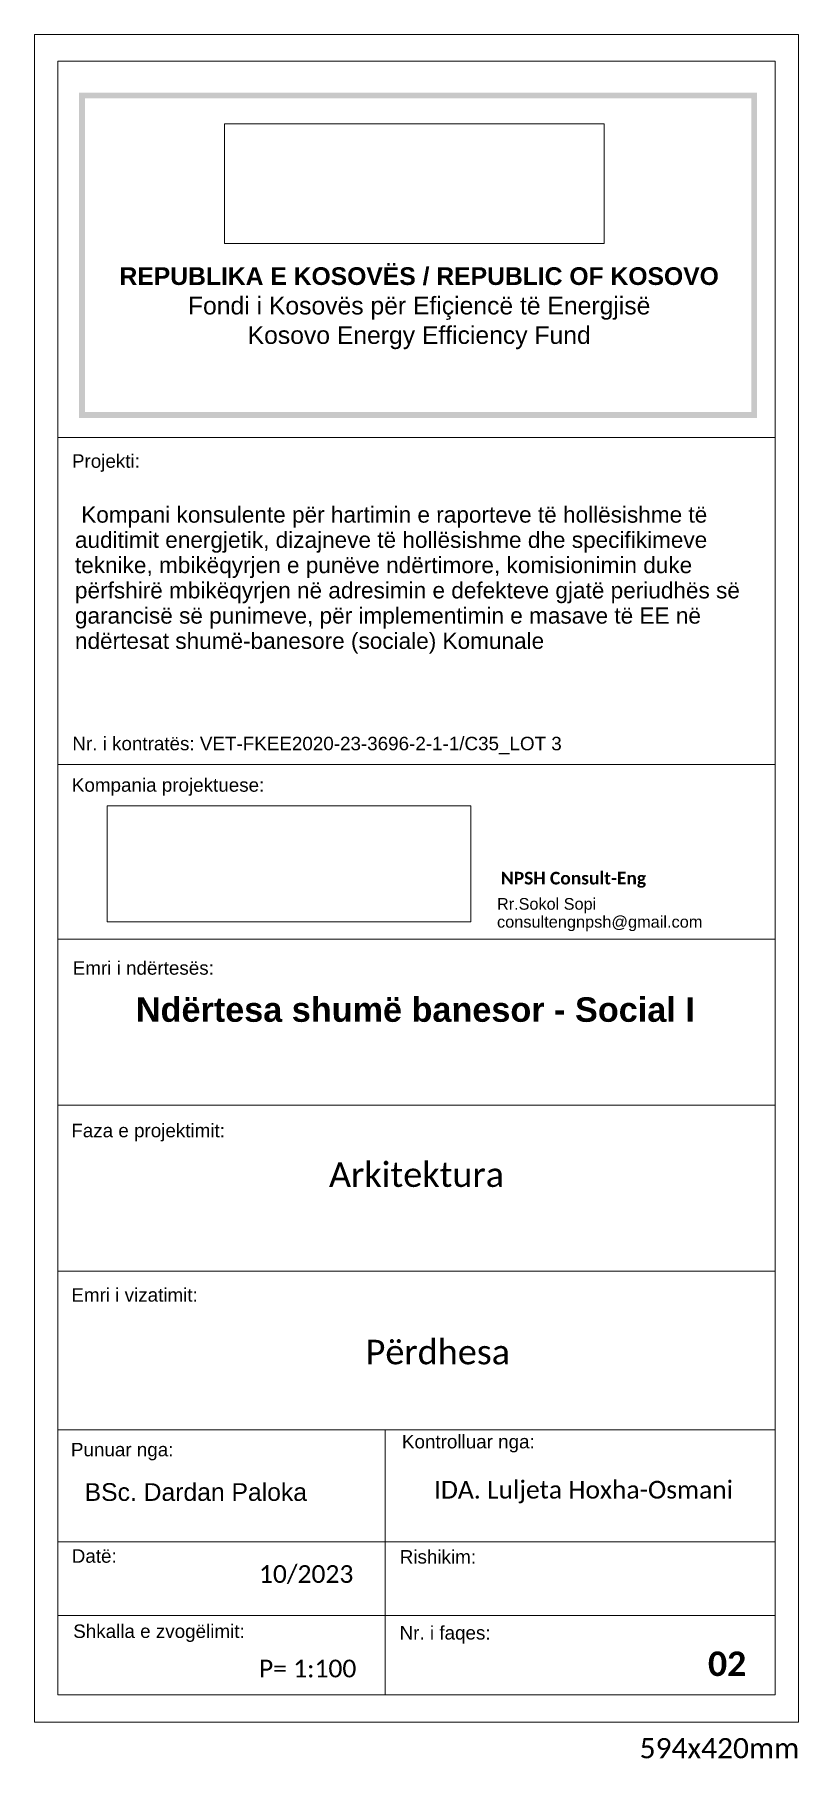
# Model space of a CAD drawing. Header units: feet. Extents: x 2565673 to 2678973, y -122443 to -81443.
# Drawn here: x 2671407 to 2678973, y -118545 to -101486 of the extents above; entities that cross this region are included whole.
import ezdxf

# ---------------------------------------------------------------- set-up
doc = ezdxf.new("R2010")
doc.units = ezdxf.units.FT
doc.header["$MEASUREMENT"] = 0
doc.header["$XCLIPFRAME"] = 0
for name, color, linetype, lineweight in [('Annotation - Text_Pen_No__1', 7, 'Continuous', 5), ('Dimensioning - General_Pen_No__41', 7, 'Continuous', 5), ('Shell - Roof_Pen_No__1', 7, 'Continuous', 5)]:
    doc.layers.add(name, color=color, linetype=linetype, lineweight=lineweight)
for name, color, linetype, lineweight, true_color in [('Annotation - Text_Pen_No__61', 7, 'Continuous', 5, 0x6a6a6a), ('Shell - Roof_Pen_No__61', 7, 'Continuous', 5, 0x6a6a6a), ('Structural - Bearing_Pen_No__86', 7, 'Continuous', 5, 0x5555ff)]:
    doc.layers.add(name, color=color, linetype=linetype, lineweight=lineweight, true_color=true_color)
doc.layers.add('Drawing & Figure', color=7, linetype='Continuous')
doc.styles.add('GENERATED_STYLE_1', font='arial.ttf')
doc.styles.add('GENERATED_STYLE_2', font='arialbd.ttf')
doc.styles.add('GENERATED_STYLE_4', font='calibrib.ttf')
doc.styles.add('GENERATED_STYLE_5', font='calibri.ttf')
picture_1 = doc.add_image_def('image1.png', size_in_pixel=(354, 134))
picture_2 = doc.add_image_def('image2.png', size_in_pixel=(204, 65))

msp = doc.modelspace()

# ---------------------------------------------------------------- hatches: boundary and pattern name
at = {"layer": 'Structural - Bearing_Pen_No__86', "linetype": 'Continuous', "lineweight": 5, "true_color": 0x5555ff}
for points in [[(2671849.372, -102061.769), (2673120.613, -102061.769), (2673120.613, -102119.387), (2671906.99, -102119.387), (2671906.99, -105145.536), (2671849.372, -105145.536)], [(2672459.51, -102119.387), (2672459.51, -102061.769), (2678561.277, -102061.769), (2678561.277, -105145.536), (2678503.659, -105145.536), (2678503.659, -102119.387)], [(2671849.372, -104094.769), (2671906.99, -104094.769), (2671906.99, -105222.933), (2673120.613, -105222.933), (2673120.613, -105280.551), (2671849.372, -105280.551)], [(2672459.51, -105280.551), (2672459.51, -105222.933), (2678503.659, -105222.933), (2678503.659, -104094.769), (2678561.277, -104094.769), (2678561.277, -105280.551)]]:
    msp.add_hatch(color=173, dxfattribs=at).paths.add_polyline_path(points)

# ---------------------------------------------------------------- linework, layer by layer
at = {"layer": 'Shell - Roof_Pen_No__1', "color": 7, "linetype": 'Continuous', "lineweight": 5}
for p, q in [((2671406.75, -101486.349), (2678972.715, -101486.349)), ((2671406.75, -108709.659), (2671406.75, -101486.349)), ((2678972.715, -101486.349), (2678972.715, -118186.665)), ((2671637.222, -108709.659), (2671637.222, -101748.862)), ((2671637.222, -101748.862), (2678742.243, -101748.862)), ((2678742.243, -101748.862), (2678742.243, -108709.659)), ((2678742.243, -105473.491), (2671637.222, -105473.491)), ((2671637.222, -117916.198), (2671637.222, -106038.853)), ((2678742.243, -106038.853), (2678742.243, -117916.198)), ((2678742.243, -108709.659), (2671637.222, -108709.659)), ((2678742.243, -108709.659), (2671637.222, -108709.659)), ((2678742.243, -110437.824), (2671637.222, -110437.824)), ((2678742.243, -112079.949), (2671637.222, -112079.949)), ((2678742.243, -113722.074), (2671637.222, -113722.074)), ((2678742.243, -115294.299), (2671637.222, -115294.299)), ((2674881.059, -115294.299), (2674881.059, -117916.198)), ((2678742.243, -116401.328), (2671637.222, -116401.328)), ((2678742.243, -117129.181), (2671637.222, -117129.181)), ((2678742.243, -117916.198), (2671637.222, -117916.198)), ((2678972.715, -118186.665), (2671406.75, -118186.665))]:
    msp.add_line(p, q, dxfattribs=at)
at = {"layer": 'Shell - Roof_Pen_No__61', "color": 251, "linetype": 'Continuous', "lineweight": 5, "true_color": 0x6a6a6a}
msp.add_line((2671406.75, -118186.665), (2671406.75, -106038.853), dxfattribs=at)

# ---------------------------------------------------------------- texts
at = {"layer": 'Annotation - Text_Pen_No__1', "color": 7, "linetype": 'Continuous', "lineweight": 5, "attachment_point": 2}
for s, insert, char_height, style in [('\\A1;REPUBLIKA E KOSOVËS / REPUBLIC OF KOSOVO\\P{\\fArial|b0|i0|c0|p34;Fondi i Kosovës për Efiçiencë të Energjisë\\PKosovo Energy Efficiency Fund\\P}', (2675216.196, -103789.715), 175, 'GENERATED_STYLE_2'), ('\\A1;NPSH Consult-Eng', (2676744.463, -109771.806), 125, 'GENERATED_STYLE_4'), ('\\A1;Ndërtesa shumë banesor - Social I', (2675178.192, -111013.504), 242.5, 'GENERATED_STYLE_2'), ('\\A1;Arkitektura', (2675189.732, -112647.109), 242.5, 'GENERATED_STYLE_5'), ('\\A1;Përdhesa', (2675400.924, -114402.37), 242.5, 'GENERATED_STYLE_5'), ('\\A1;BSc. Dardan Paloka', (2673004.691, -115821.103), 175, 'GENERATED_STYLE_1'), ('\\A1;IDA. Luljeta Hoxha-Osmani', (2676843.343, -115798.203), 175, 'GENERATED_STYLE_5'), ('\\A1;10/2023', (2674097.066, -116632.369), 175, 'GENERATED_STYLE_5'), ('\\A1; 02', (2678223.445, -117486.306), 242.5, 'GENERATED_STYLE_4'), ('\\A1;P= 1:100', (2674111.996, -117567.298), 175, 'GENERATED_STYLE_5')]:
    msp.add_mtext(s, dxfattribs=dict(at, insert=insert, char_height=char_height, style=style))
at = {"layer": 'Annotation - Text_Pen_No__1', "color": 7, "linetype": 'Continuous', "lineweight": 5, "insert": (2671807.701, -106156.83), "char_height": 160, "width": 6797.99537, "attachment_point": 1, "line_spacing_factor": 0.93664, "style": 'GENERATED_STYLE_1'}
msp.add_mtext('\\A1; Kompani konsulente për hartimin e raporteve të hollësishme të auditimit energjetik, dizajneve të hollësishme dhe specifikimeve teknike, mbikëqyrjen e punëve ndërtimore, komisionimin duke përfshirë mbikëqyrjen në adresimin e defekteve gjatë periudhës së garancisë së punimeve, për implementimin e masave të EE në ndërtesat shumë-banesore (sociale) Komunale', dxfattribs=at)
at = {"layer": 'Annotation - Text_Pen_No__61', "color": 251, "linetype": 'Continuous', "lineweight": 5, "true_color": 0x6a6a6a, "insert": (2678189.273, -118343.296), "char_height": 200, "attachment_point": 2, "style": 'GENERATED_STYLE_5'}
msp.add_mtext('\\A1;594x420mm', dxfattribs=at)
at = {"layer": 'Dimensioning - General_Pen_No__41', "color": 7, "linetype": 'Continuous', "lineweight": 5, "char_height": 133.375, "attachment_point": 7, "style": 'GENERATED_STYLE_1'}
for s, insert in [('\\A1;Projekti:', (2671778.091, -105814.029)), ('\\A1;Nr. i kontratës: VET-FKEE2020-23-3696-2-1-1/C35_LOT 3', (2671781.838, -108607.622)), ('\\A1;Kompania projektuese:', (2671777.183, -109019.371)), ('\\A1;Emri i ndërtesës:', (2671785.748, -110791.578)), ('\\A1;Faza e projektimit:', (2671771.551, -112438.554)), ('\\A1;Emri i vizatimit:', (2671772.016, -114026.831)), ('\\A1;Punuar nga:', (2671767.856, -115595.393)), ('\\A1;Kontrolluar nga:', (2675045.493, -115516.68)), ('\\A1;Datë:', (2671775.861, -116610.179)), ('\\A1;Rishikim:', (2675023.699, -116618.401)), ('\\A1;Shkalla e zvogëlimit:', (2671790.695, -117392.781)), ('\\A1;Nr. i faqes:', (2675022.515, -117408.378))]:
    msp.add_mtext(s, dxfattribs=dict(at, insert=insert))
at = {"layer": 'Dimensioning - General_Pen_No__41', "color": 7, "linetype": 'Continuous', "lineweight": 5, "insert": (2675986.839, -110359.015), "char_height": 115, "attachment_point": 7, "line_spacing_factor": 0.922253, "style": 'GENERATED_STYLE_1'}
msp.add_mtext('\\A1;Rr.Sokol Sopi\\P\\pt737.28,1516.9,2350.4,3281.9;{\\H1.0067x;consultengnpsh@gmail.com}', dxfattribs=at)

# ---------------------------------------------------------------- pictures from other files: only their frames are drawn
at = {"layer": 'Drawing & Figure', "linetype": 'Continuous', "lineweight": 0}
image = msp.add_image(picture_1, insert=(2673288.75, -103554.47), size_in_units=(3758.688, 1183.979), dxfattribs=at)
image.set_boundary_path([(-0.5, -0.5), (353.5, 133.5)])
image = msp.add_image(picture_2, insert=(2672127.858, -110265.26), size_in_units=(3598.333, 1146.528), dxfattribs=at)
image.set_boundary_path([(-0.5, -0.5), (203.5, 64.5)])

doc.saveas('drawing.dxf')
